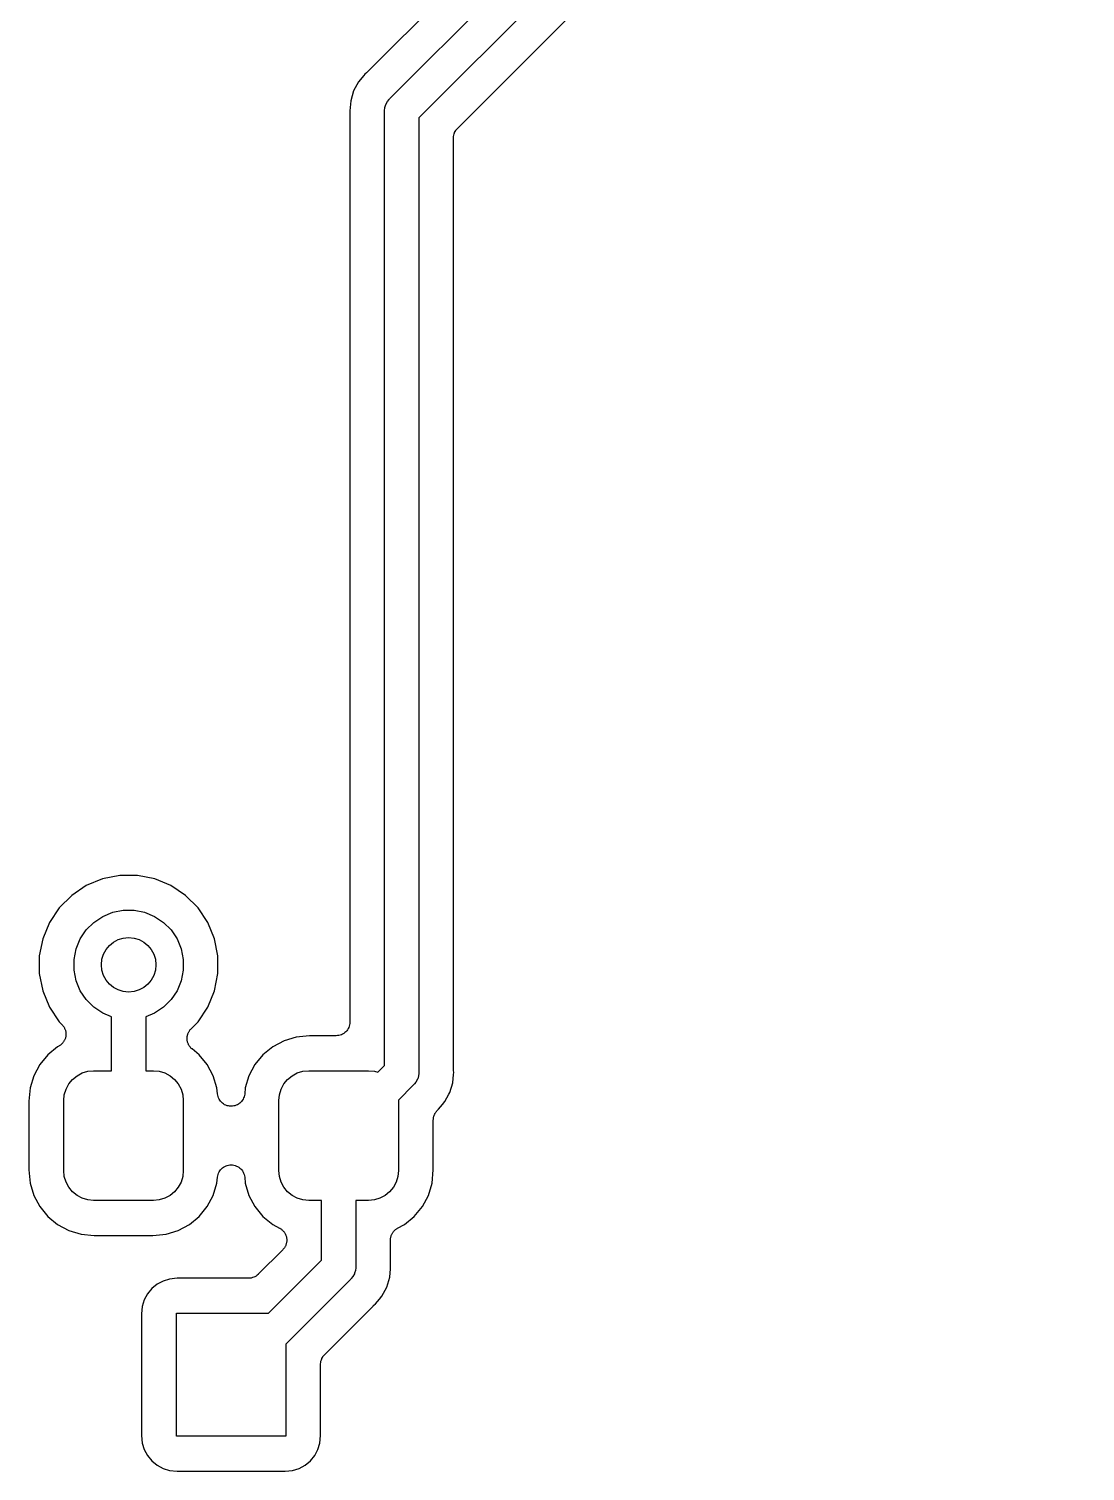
# Model space of a CAD drawing. Extents: x 0.4 to 10.6, y -8.1 to -0.4.
# Drawn here: x 3.3669 to 3.6714, y -3.0297 to -2.6142 of the extents above; entities that cross this region are included whole.
import ezdxf

# ---------------------------------------------------------------- set-up
doc = ezdxf.new("R2010")
doc.units = 0
doc.header["$MEASUREMENT"] = 0
doc.layers.add('BLACK', color=7, linetype='CONTINUOUS')

msp = doc.modelspace()

# ---------------------------------------------------------------- linework, layer by layer
at = {"layer": 'BLACK', "linetype": 'CONTINUOUS'}
for p, q in [((3.47107, -2.63418), (3.66142, -2.44383)), ((3.66838, -2.45079), (3.4793, -2.63987)), ((3.49045, -2.64286), (3.67137, -2.46194)), ((3.62359, -2.46751), (3.46448, -2.62662)), ((3.46191, -2.6295), (3.46052, -2.63209)), ((3.46343, -2.62765), (3.46191, -2.6295)), ((3.46377, -2.62723), (3.46343, -2.62765)), ((3.46343, -2.62765), (3.46343, -2.62765)), ((3.46419, -2.62688), (3.46377, -2.62723)), ((3.46431, -2.62677), (3.46419, -2.62688)), ((3.46444, -2.62666), (3.46431, -2.62677)), ((3.46448, -2.62662), (3.46444, -2.62666)), ((3.46052, -2.63209), (3.45967, -2.63491)), ((3.47026, -2.63508), (3.47072, -2.63452)), ((3.47072, -2.63452), (3.47088, -2.63433)), ((3.47072, -2.63452), (3.47072, -2.63452)), ((3.47088, -2.63433), (3.47107, -2.63418)), ((3.45967, -2.63491), (3.45938, -2.63783)), ((3.45938, -2.63783), (3.45943, -2.63837)), ((3.45943, -2.63837), (3.45944, -2.63843)), ((3.45944, -2.63843), (3.45944, -2.63859)), ((3.45944, -2.63859), (3.45945, -2.63876)), ((3.45945, -2.63876), (3.45945, -2.90037)), ((3.46943, -2.63783), (3.46952, -2.63687)), ((3.46945, -2.63807), (3.46943, -2.63783)), ((3.46945, -2.91286), (3.46945, -2.63807)), ((3.46952, -2.63687), (3.46981, -2.63594)), ((3.46981, -2.63594), (3.47026, -2.63508)), ((3.4793, -2.63987), (3.4793, -2.91466)), ((3.49022, -2.64314), (3.49045, -2.64286)), ((3.4893, -2.64559), (3.48934, -2.64522)), ((3.4893, -2.64563), (3.4893, -2.64559)), ((3.4893, -2.64564), (3.4893, -2.64563)), ((3.4893, -2.64563), (3.4893, -2.64563)), ((3.4893, -2.64563), (3.4893, -2.64563)), ((3.4893, -2.91397), (3.4893, -2.64564)), ((3.48934, -2.64522), (3.48937, -2.64486)), ((3.48937, -2.64486), (3.48938, -2.64484)), ((3.48938, -2.64482), (3.48949, -2.64448)), ((3.48938, -2.64484), (3.48938, -2.64482)), ((3.48949, -2.64448), (3.4896, -2.64413)), ((3.4896, -2.64413), (3.48961, -2.64411)), ((3.48961, -2.64409), (3.48979, -2.64377)), ((3.48961, -2.64411), (3.48961, -2.64409)), ((3.48979, -2.64377), (3.48996, -2.64345)), ((3.48996, -2.64345), (3.48997, -2.64344)), ((3.48997, -2.64344), (3.48998, -2.64342)), ((3.48998, -2.64342), (3.49022, -2.64314)), ((3.39313, -2.85811), (3.38816, -2.8591)), ((3.39821, -2.85811), (3.39313, -2.85811)), ((3.40318, -2.8591), (3.39821, -2.85811)), ((3.38347, -2.86104), (3.37926, -2.86386)), ((3.38816, -2.8591), (3.38347, -2.86104)), ((3.40787, -2.86104), (3.40318, -2.8591)), ((3.41208, -2.86386), (3.40787, -2.86104)), ((3.37926, -2.86386), (3.37567, -2.86744)), ((3.41567, -2.86744), (3.41208, -2.86386)), ((3.37567, -2.86744), (3.37285, -2.87166)), ((3.38563, -2.87163), (3.38821, -2.8699)), ((3.38821, -2.8699), (3.39108, -2.86872)), ((3.39108, -2.86872), (3.39412, -2.86811)), ((3.39412, -2.86811), (3.39722, -2.86811)), ((3.39722, -2.86811), (3.40026, -2.86872)), ((3.40026, -2.86872), (3.40313, -2.8699)), ((3.40313, -2.8699), (3.40571, -2.87163)), ((3.41849, -2.87166), (3.41567, -2.86744)), ((3.37285, -2.87166), (3.37091, -2.87635)), ((3.38171, -2.8764), (3.38344, -2.87382)), ((3.38344, -2.87382), (3.38563, -2.87163)), ((3.40571, -2.87163), (3.4079, -2.87382)), ((3.4079, -2.87382), (3.40963, -2.8764)), ((3.42043, -2.87635), (3.41849, -2.87166)), ((3.37091, -2.87635), (3.36992, -2.88132)), ((3.37992, -2.88231), (3.38053, -2.87926)), ((3.38053, -2.87926), (3.38171, -2.8764)), ((3.40963, -2.8764), (3.41081, -2.87926)), ((3.41081, -2.87926), (3.41142, -2.88231)), ((3.42142, -2.88132), (3.42043, -2.87635)), ((3.36992, -2.88132), (3.36992, -2.88639)), ((3.37992, -2.88541), (3.37992, -2.88231)), ((3.41142, -2.88231), (3.41142, -2.88541)), ((3.42142, -2.88639), (3.42142, -2.88132)), ((3.36992, -2.88639), (3.37091, -2.89137)), ((3.38053, -2.88845), (3.37992, -2.88541)), ((3.41142, -2.88541), (3.41081, -2.88845)), ((3.42043, -2.89137), (3.42142, -2.88639)), ((3.37091, -2.89137), (3.37285, -2.89605)), ((3.38171, -2.89132), (3.38053, -2.88845)), ((3.38344, -2.8939), (3.38171, -2.89132)), ((3.40963, -2.89132), (3.4079, -2.8939)), ((3.41081, -2.88845), (3.40963, -2.89132)), ((3.41849, -2.89605), (3.42043, -2.89137)), ((3.37285, -2.89605), (3.37567, -2.90027)), ((3.38563, -2.89609), (3.38344, -2.8939)), ((3.38821, -2.89781), (3.38563, -2.89609)), ((3.40571, -2.89609), (3.40313, -2.89781)), ((3.4079, -2.8939), (3.40571, -2.89609)), ((3.41567, -2.90027), (3.41849, -2.89605)), ((3.37567, -2.90027), (3.37645, -2.90105)), ((3.39075, -2.89887), (3.38821, -2.89781)), ((3.39075, -2.91437), (3.39075, -2.89887)), ((3.40313, -2.89781), (3.40059, -2.89887)), ((3.40059, -2.89887), (3.40059, -2.91437)), ((3.41366, -2.90228), (3.41567, -2.90027)), ((3.45945, -2.90042), (3.45941, -2.90079)), ((3.45945, -2.90037), (3.45945, -2.90039)), ((3.45945, -2.90039), (3.45945, -2.90039)), ((3.45945, -2.90039), (3.45945, -2.90039)), ((3.45945, -2.90039), (3.45945, -2.90042)), ((3.37645, -2.90105), (3.37648, -2.90109)), ((3.37648, -2.90109), (3.3766, -2.90123)), ((3.3766, -2.90123), (3.37672, -2.90136)), ((3.37672, -2.90136), (3.37684, -2.90153)), ((3.37684, -2.90153), (3.37696, -2.90169)), ((3.37696, -2.90169), (3.37705, -2.90185)), ((3.37705, -2.90185), (3.37715, -2.902)), ((3.37715, -2.902), (3.37722, -2.90219)), ((3.37722, -2.90219), (3.37732, -2.90237)), ((3.37732, -2.90237), (3.37737, -2.90254)), ((3.37737, -2.90254), (3.37744, -2.90271)), ((3.37744, -2.90271), (3.37747, -2.90291)), ((3.37752, -2.90464), (3.37746, -2.90481)), ((3.37747, -2.90291), (3.37753, -2.90311)), ((3.37754, -2.90443), (3.37752, -2.90464)), ((3.37753, -2.90311), (3.37755, -2.90329)), ((3.37758, -2.90423), (3.37754, -2.90443)), ((3.37755, -2.90329), (3.37758, -2.90347)), ((3.37758, -2.90347), (3.37758, -2.90367)), ((3.37758, -2.90367), (3.3776, -2.90387)), ((3.3776, -2.90387), (3.37758, -2.90405)), ((3.37758, -2.90405), (3.37758, -2.90423)), ((3.41253, -2.90464), (3.41257, -2.90446)), ((3.41253, -2.90484), (3.41253, -2.90464)), ((3.41257, -2.90446), (3.41259, -2.90428)), ((3.41259, -2.90428), (3.41265, -2.90409)), ((3.41265, -2.90409), (3.41269, -2.90389)), ((3.41269, -2.90389), (3.41276, -2.90372)), ((3.41276, -2.90372), (3.41281, -2.90355)), ((3.41281, -2.90355), (3.41291, -2.90337)), ((3.41291, -2.90337), (3.41299, -2.90318)), ((3.41299, -2.90318), (3.41309, -2.90303)), ((3.41309, -2.90303), (3.41318, -2.90287)), ((3.41318, -2.90287), (3.41331, -2.90271)), ((3.41331, -2.90271), (3.41342, -2.90254)), ((3.41342, -2.90254), (3.41355, -2.90242)), ((3.41355, -2.90242), (3.41366, -2.90228)), ((3.44395, -2.90468), (3.44045, -2.90574)), ((3.44778, -2.9043), (3.44395, -2.90468)), ((3.45552, -2.9043), (3.44778, -2.9043)), ((3.45588, -2.90427), (3.45552, -2.9043)), ((3.45625, -2.90423), (3.45588, -2.90427)), ((3.45627, -2.90423), (3.45625, -2.90423)), ((3.45628, -2.90423), (3.45627, -2.90423)), ((3.45664, -2.90412), (3.45628, -2.90423)), ((3.45699, -2.90402), (3.45664, -2.90412)), ((3.457, -2.90401), (3.45699, -2.90402)), ((3.45702, -2.90401), (3.457, -2.90401)), ((3.45735, -2.90383), (3.45702, -2.90401)), ((3.45767, -2.90366), (3.45735, -2.90383)), ((3.45768, -2.90365), (3.45767, -2.90366)), ((3.45769, -2.90364), (3.45768, -2.90365)), ((3.45798, -2.90341), (3.45769, -2.90364)), ((3.45827, -2.90318), (3.45798, -2.90341)), ((3.45828, -2.90317), (3.45827, -2.90318)), ((3.45829, -2.90316), (3.45828, -2.90317)), ((3.45853, -2.90287), (3.45829, -2.90316)), ((3.45876, -2.90259), (3.45853, -2.90287)), ((3.45877, -2.90258), (3.45876, -2.90259)), ((3.45878, -2.90257), (3.45877, -2.90258)), ((3.45896, -2.90224), (3.45878, -2.90257)), ((3.45913, -2.90192), (3.45896, -2.90224)), ((3.45914, -2.9019), (3.45913, -2.90192)), ((3.45915, -2.90189), (3.45914, -2.9019)), ((3.45925, -2.90154), (3.45915, -2.90189)), ((3.45937, -2.90118), (3.45925, -2.90154)), ((3.45941, -2.90079), (3.45937, -2.90116)), ((3.45937, -2.90116), (3.45937, -2.90117)), ((3.45937, -2.90117), (3.45937, -2.90118)), ((3.37521, -2.90747), (3.37239, -2.90979)), ((3.37552, -2.9073), (3.37521, -2.90747)), ((3.37567, -2.9072), (3.37552, -2.9073)), ((3.37583, -2.90712), (3.37567, -2.9072)), ((3.37599, -2.90699), (3.37583, -2.90712)), ((3.37616, -2.90688), (3.37599, -2.90699)), ((3.37629, -2.90675), (3.37616, -2.90688)), ((3.37643, -2.90664), (3.37629, -2.90675)), ((3.37656, -2.90648), (3.37643, -2.90664)), ((3.3767, -2.90633), (3.37656, -2.90648)), ((3.3768, -2.90618), (3.3767, -2.90633)), ((3.37692, -2.90604), (3.3768, -2.90618)), ((3.37702, -2.90587), (3.37692, -2.90604)), ((3.37713, -2.9057), (3.37702, -2.90587)), ((3.3772, -2.90553), (3.37713, -2.9057)), ((3.37729, -2.90537), (3.3772, -2.90553)), ((3.37735, -2.90518), (3.37729, -2.90537)), ((3.37743, -2.90499), (3.37735, -2.90518)), ((3.37746, -2.90481), (3.37743, -2.90499)), ((3.41251, -2.90505), (3.41253, -2.90484)), ((3.41253, -2.90523), (3.41251, -2.90505)), ((3.41253, -2.90541), (3.41253, -2.90523)), ((3.41256, -2.90561), (3.41253, -2.90541)), ((3.41258, -2.90581), (3.41256, -2.90561)), ((3.41263, -2.90598), (3.41258, -2.90581)), ((3.41267, -2.90616), (3.41263, -2.90598)), ((3.41274, -2.90635), (3.41267, -2.90616)), ((3.4128, -2.90655), (3.41274, -2.90635)), ((3.41289, -2.90671), (3.4128, -2.90655)), ((3.41295, -2.90687), (3.41289, -2.90671)), ((3.41306, -2.90705), (3.41295, -2.90687)), ((3.41316, -2.90723), (3.41306, -2.90705)), ((3.41327, -2.90737), (3.41316, -2.90723)), ((3.41337, -2.90752), (3.41327, -2.90737)), ((3.41351, -2.90767), (3.41337, -2.90752)), ((3.41364, -2.90783), (3.41351, -2.90767)), ((3.41378, -2.90794), (3.41364, -2.90783)), ((3.41391, -2.90807), (3.41378, -2.90794)), ((3.41395, -2.9081), (3.41391, -2.90807)), ((3.416, -2.90979), (3.41395, -2.9081)), ((3.43722, -2.90747), (3.43439, -2.90979)), ((3.44045, -2.90574), (3.43722, -2.90747)), ((3.37007, -2.91261), (3.36834, -2.91584)), ((3.37239, -2.90979), (3.37007, -2.91261)), ((3.41832, -2.91261), (3.416, -2.90979)), ((3.42005, -2.91584), (3.41832, -2.91261)), ((3.43207, -2.91261), (3.43035, -2.91584)), ((3.43439, -2.90979), (3.43207, -2.91261)), ((3.46748, -2.91483), (3.46945, -2.91286)), ((3.36834, -2.91584), (3.36728, -2.91934)), ((3.37842, -2.9182), (3.37949, -2.91689)), ((3.37949, -2.91689), (3.3808, -2.91582)), ((3.3808, -2.91582), (3.38228, -2.91503)), ((3.38228, -2.91503), (3.3839, -2.91454)), ((3.3839, -2.91454), (3.38558, -2.91437)), ((3.38558, -2.91437), (3.39075, -2.91437)), ((3.40059, -2.91437), (3.40281, -2.91437)), ((3.40281, -2.91437), (3.40449, -2.91454)), ((3.40449, -2.91454), (3.4061, -2.91503)), ((3.4061, -2.91503), (3.40759, -2.91582)), ((3.40759, -2.91582), (3.40889, -2.91689)), ((3.40889, -2.91689), (3.40997, -2.9182)), ((3.42111, -2.91934), (3.42005, -2.91584)), ((3.43035, -2.91584), (3.42929, -2.91934)), ((3.44043, -2.9182), (3.4415, -2.91689)), ((3.4415, -2.91689), (3.4428, -2.91582)), ((3.4428, -2.91582), (3.44429, -2.91503)), ((3.44429, -2.91503), (3.44591, -2.91454)), ((3.44591, -2.91454), (3.44759, -2.91437)), ((3.44759, -2.91437), (3.46481, -2.91437)), ((3.46481, -2.91437), (3.46649, -2.91454)), ((3.46649, -2.91454), (3.46748, -2.91483)), ((3.47894, -2.91679), (3.47849, -2.91764)), ((3.47898, -2.91667), (3.47894, -2.91679)), ((3.47922, -2.91586), (3.47898, -2.91667)), ((3.4793, -2.91514), (3.47922, -2.91586)), ((3.4793, -2.91466), (3.47932, -2.9149)), ((3.47932, -2.9149), (3.4793, -2.91514)), ((3.4793, -2.91514), (3.4793, -2.91514)), ((3.48908, -2.91782), (3.48931, -2.91544)), ((3.48931, -2.91414), (3.4893, -2.91397)), ((3.48931, -2.9143), (3.48931, -2.91414)), ((3.48931, -2.91436), (3.48931, -2.9143)), ((3.48937, -2.9149), (3.48931, -2.91436)), ((3.48931, -2.91544), (3.48932, -2.91543)), ((3.48932, -2.91543), (3.48937, -2.9149)), ((3.36728, -2.91934), (3.3669, -2.92318)), ((3.37697, -2.92298), (3.37713, -2.9213)), ((3.37713, -2.9213), (3.37762, -2.91969)), ((3.37762, -2.91969), (3.37842, -2.9182)), ((3.40997, -2.9182), (3.41076, -2.91969)), ((3.41076, -2.91969), (3.41125, -2.9213)), ((3.41125, -2.9213), (3.41142, -2.92298)), ((3.42128, -2.92108), (3.42111, -2.91934)), ((3.42135, -2.92146), (3.42128, -2.92108)), ((3.42911, -2.92114), (3.42904, -2.92148)), ((3.42929, -2.91934), (3.42911, -2.92108)), ((3.42911, -2.92108), (3.42911, -2.92114)), ((3.42911, -2.92114), (3.42911, -2.92114)), ((3.42911, -2.92114), (3.42911, -2.92114)), ((3.42911, -2.92114), (3.42911, -2.92114)), ((3.43898, -2.92298), (3.43914, -2.9213)), ((3.43914, -2.9213), (3.43963, -2.91969)), ((3.43963, -2.91969), (3.44043, -2.9182)), ((3.47768, -2.91855), (3.47341, -2.92282)), ((3.47787, -2.91839), (3.47768, -2.91855)), ((3.47804, -2.91818), (3.47787, -2.91839)), ((3.47849, -2.91764), (3.47804, -2.91818)), ((3.48684, -2.92323), (3.48796, -2.92113)), ((3.48796, -2.92112), (3.48823, -2.92063)), ((3.48796, -2.92113), (3.48796, -2.92112)), ((3.48823, -2.92063), (3.48908, -2.91782)), ((3.3669, -2.92318), (3.3669, -2.94297)), ((3.37697, -2.94316), (3.37697, -2.92298)), ((3.41142, -2.92298), (3.41142, -2.94316)), ((3.42143, -2.92184), (3.42135, -2.92146)), ((3.42158, -2.92222), (3.42143, -2.92184)), ((3.42143, -2.92184), (3.42143, -2.92184)), ((3.42143, -2.92184), (3.42143, -2.92184)), ((3.42172, -2.92255), (3.42158, -2.92222)), ((3.42195, -2.92289), (3.42172, -2.92255)), ((3.42172, -2.92255), (3.42172, -2.92255)), ((3.42172, -2.92255), (3.42172, -2.92255)), ((3.42214, -2.92319), (3.42195, -2.92289)), ((3.42215, -2.92319), (3.42214, -2.92319)), ((3.42242, -2.92346), (3.42215, -2.92319)), ((3.42215, -2.92319), (3.42215, -2.92319)), ((3.42269, -2.92373), (3.42242, -2.92346)), ((3.423, -2.92395), (3.42269, -2.92373)), ((3.42269, -2.92373), (3.42269, -2.92373)), ((3.42269, -2.92373), (3.42269, -2.92373)), ((3.42332, -2.92416), (3.423, -2.92395)), ((3.42333, -2.92416), (3.42332, -2.92416)), ((3.42332, -2.92416), (3.42332, -2.92416)), ((3.42369, -2.92432), (3.42333, -2.92416)), ((3.42403, -2.92446), (3.42369, -2.92432)), ((3.42444, -2.92454), (3.42403, -2.92446)), ((3.42403, -2.92446), (3.42403, -2.92446)), ((3.42403, -2.92446), (3.42403, -2.92446)), ((3.42478, -2.92461), (3.42444, -2.92454)), ((3.42479, -2.92461), (3.42478, -2.92461)), ((3.42519, -2.92462), (3.42479, -2.92461)), ((3.42479, -2.92461), (3.42479, -2.92461)), ((3.42555, -2.92462), (3.42519, -2.92462)), ((3.42556, -2.92462), (3.42555, -2.92462)), ((3.42555, -2.92462), (3.42555, -2.92462)), ((3.42597, -2.92454), (3.42556, -2.92462)), ((3.42631, -2.92448), (3.42597, -2.92454)), ((3.4267, -2.92432), (3.42631, -2.92448)), ((3.42631, -2.92448), (3.42631, -2.92448)), ((3.42631, -2.92448), (3.42631, -2.92448)), ((3.42702, -2.92419), (3.4267, -2.92432)), ((3.42735, -2.92397), (3.42702, -2.92419)), ((3.42702, -2.92419), (3.42702, -2.92419)), ((3.42702, -2.92419), (3.42702, -2.92419)), ((3.42766, -2.92377), (3.42735, -2.92397)), ((3.42767, -2.92377), (3.42766, -2.92377)), ((3.42766, -2.92377), (3.42766, -2.92377)), ((3.42793, -2.9235), (3.42767, -2.92377)), ((3.42821, -2.92323), (3.42793, -2.9235)), ((3.42843, -2.92292), (3.42821, -2.92323)), ((3.42821, -2.92323), (3.42821, -2.92323)), ((3.42821, -2.92323), (3.42821, -2.92323)), ((3.42865, -2.9226), (3.42843, -2.92292)), ((3.4288, -2.92223), (3.42865, -2.92259)), ((3.42865, -2.92259), (3.42865, -2.9226)), ((3.42865, -2.9226), (3.42865, -2.9226)), ((3.42895, -2.92189), (3.4288, -2.92223)), ((3.42904, -2.92148), (3.42895, -2.92189)), ((3.42895, -2.92189), (3.42895, -2.92189)), ((3.42895, -2.92189), (3.42895, -2.92189)), ((3.43898, -2.94316), (3.43898, -2.92298)), ((3.47341, -2.92282), (3.47343, -2.92298)), ((3.47343, -2.92298), (3.47343, -2.94316)), ((3.48481, -2.92566), (3.48493, -2.92554)), ((3.48493, -2.92554), (3.48498, -2.9255)), ((3.48498, -2.9255), (3.48611, -2.92412)), ((3.48611, -2.92412), (3.48684, -2.92323)), ((3.48349, -2.92852), (3.48351, -2.92835)), ((3.48349, -2.92858), (3.48349, -2.92852)), ((3.48349, -2.94297), (3.48349, -2.92858)), ((3.48351, -2.92818), (3.48355, -2.92797)), ((3.48351, -2.92835), (3.48351, -2.92818)), ((3.48355, -2.92797), (3.48358, -2.92776)), ((3.48358, -2.92776), (3.48363, -2.9276)), ((3.48363, -2.9276), (3.48367, -2.92743)), ((3.48367, -2.92743), (3.48375, -2.92723)), ((3.48375, -2.92723), (3.48381, -2.92703)), ((3.48381, -2.92703), (3.48389, -2.92688)), ((3.48389, -2.92688), (3.48396, -2.92672)), ((3.48396, -2.92672), (3.48408, -2.92654)), ((3.48408, -2.92654), (3.48418, -2.92635)), ((3.48418, -2.92635), (3.48429, -2.92622)), ((3.48429, -2.92622), (3.48439, -2.92608)), ((3.48439, -2.92608), (3.48454, -2.92593)), ((3.48454, -2.92593), (3.48468, -2.92577)), ((3.48468, -2.92577), (3.48481, -2.92566)), ((3.42273, -2.94237), (3.42304, -2.94217)), ((3.42304, -2.94217), (3.42337, -2.94195)), ((3.42337, -2.94195), (3.42373, -2.94181)), ((3.42337, -2.94195), (3.42337, -2.94195)), ((3.42337, -2.94195), (3.42337, -2.94195)), ((3.42373, -2.94181), (3.42408, -2.94167)), ((3.42408, -2.94167), (3.42409, -2.94167)), ((3.42409, -2.94167), (3.42447, -2.94159)), ((3.42409, -2.94167), (3.42409, -2.94167)), ((3.42447, -2.94159), (3.42484, -2.94152)), ((3.42484, -2.94152), (3.42484, -2.94152)), ((3.42484, -2.94152), (3.42484, -2.94152)), ((3.42484, -2.94152), (3.42523, -2.94152)), ((3.42523, -2.94152), (3.42561, -2.94153)), ((3.42561, -2.94153), (3.42561, -2.94153)), ((3.42561, -2.94153), (3.42561, -2.94153)), ((3.42561, -2.94153), (3.42603, -2.94161)), ((3.42603, -2.94161), (3.42636, -2.94168)), ((3.42636, -2.94168), (3.42636, -2.94168)), ((3.42636, -2.94168), (3.42636, -2.94168)), ((3.42636, -2.94168), (3.42674, -2.94184)), ((3.42674, -2.94184), (3.42707, -2.94198)), ((3.42707, -2.94198), (3.42707, -2.94198)), ((3.42707, -2.94198), (3.42707, -2.94198)), ((3.42707, -2.94198), (3.42739, -2.9422)), ((3.3669, -2.94297), (3.36728, -2.9468)), ((3.37713, -2.94484), (3.37697, -2.94316)), ((3.37762, -2.94646), (3.37713, -2.94484)), ((3.41125, -2.94484), (3.41076, -2.94646)), ((3.41142, -2.94316), (3.41125, -2.94484)), ((3.42111, -2.9468), (3.42128, -2.94506)), ((3.42128, -2.945), (3.42136, -2.94464)), ((3.42128, -2.94501), (3.42128, -2.945)), ((3.42128, -2.94506), (3.42128, -2.94501)), ((3.42128, -2.94501), (3.42128, -2.94501)), ((3.42128, -2.94501), (3.42128, -2.94501)), ((3.42136, -2.94464), (3.42144, -2.94425)), ((3.42144, -2.94425), (3.4216, -2.94388)), ((3.42144, -2.94425), (3.42144, -2.94425)), ((3.42144, -2.94425), (3.42144, -2.94425)), ((3.4216, -2.94388), (3.42175, -2.94355)), ((3.42175, -2.94354), (3.42199, -2.94319)), ((3.42175, -2.94355), (3.42175, -2.94354)), ((3.42175, -2.94355), (3.42175, -2.94355)), ((3.42199, -2.94319), (3.42218, -2.94291)), ((3.42218, -2.94291), (3.42247, -2.94263)), ((3.42218, -2.94291), (3.42218, -2.94291)), ((3.42218, -2.94291), (3.42218, -2.94291)), ((3.42247, -2.94263), (3.42273, -2.94238)), ((3.42273, -2.94238), (3.42273, -2.94237)), ((3.42273, -2.94237), (3.42273, -2.94237)), ((3.42739, -2.9422), (3.42771, -2.94241)), ((3.42771, -2.94241), (3.42771, -2.94241)), ((3.42771, -2.94241), (3.42771, -2.94241)), ((3.42771, -2.94241), (3.42798, -2.94268)), ((3.42798, -2.94268), (3.42825, -2.94295)), ((3.42825, -2.94295), (3.42825, -2.94295)), ((3.42825, -2.94295), (3.42825, -2.94296)), ((3.42825, -2.94296), (3.42845, -2.94325)), ((3.42845, -2.94325), (3.42867, -2.94359)), ((3.42867, -2.94359), (3.42867, -2.94359)), ((3.42867, -2.94359), (3.42867, -2.9436)), ((3.42867, -2.9436), (3.42881, -2.94392)), ((3.42881, -2.94392), (3.42897, -2.9443)), ((3.42897, -2.9443), (3.42897, -2.9443)), ((3.42897, -2.9443), (3.42897, -2.94431)), ((3.42897, -2.94431), (3.42904, -2.94466)), ((3.42904, -2.94466), (3.42911, -2.94506)), ((3.42911, -2.94506), (3.42929, -2.9468)), ((3.43914, -2.94484), (3.43898, -2.94316)), ((3.43963, -2.94646), (3.43914, -2.94484)), ((3.47326, -2.94484), (3.47277, -2.94646)), ((3.47343, -2.94316), (3.47326, -2.94484)), ((3.48311, -2.9468), (3.48349, -2.94297)), ((3.36728, -2.9468), (3.36834, -2.9503)), ((3.36834, -2.9503), (3.37007, -2.95353)), ((3.37842, -2.94794), (3.37762, -2.94646)), ((3.37949, -2.94925), (3.37842, -2.94794)), ((3.3808, -2.95032), (3.37949, -2.94925)), ((3.38228, -2.95112), (3.3808, -2.95032)), ((3.40759, -2.95032), (3.4061, -2.95112)), ((3.40889, -2.94925), (3.40759, -2.95032)), ((3.40997, -2.94794), (3.40889, -2.94925)), ((3.41076, -2.94646), (3.40997, -2.94794)), ((3.41832, -2.95353), (3.42005, -2.9503)), ((3.42005, -2.9503), (3.42111, -2.9468)), ((3.42929, -2.9468), (3.43035, -2.9503)), ((3.43035, -2.9503), (3.43207, -2.95353)), ((3.44043, -2.94794), (3.43963, -2.94646)), ((3.4415, -2.94925), (3.44043, -2.94794)), ((3.4428, -2.95032), (3.4415, -2.94925)), ((3.44429, -2.95112), (3.4428, -2.95032)), ((3.4696, -2.95032), (3.46811, -2.95112)), ((3.4709, -2.94925), (3.4696, -2.95032)), ((3.47197, -2.94794), (3.4709, -2.94925)), ((3.47277, -2.94646), (3.47197, -2.94794)), ((3.48033, -2.95353), (3.48205, -2.9503)), ((3.48205, -2.9503), (3.48311, -2.9468)), ((3.37007, -2.95353), (3.37239, -2.95635)), ((3.3839, -2.95161), (3.38228, -2.95112)), ((3.38558, -2.95177), (3.3839, -2.95161)), ((3.40281, -2.95177), (3.38558, -2.95177)), ((3.40449, -2.95161), (3.40281, -2.95177)), ((3.4061, -2.95112), (3.40449, -2.95161)), ((3.416, -2.95635), (3.41832, -2.95353)), ((3.43207, -2.95353), (3.43439, -2.95635)), ((3.44591, -2.95161), (3.44429, -2.95112)), ((3.44759, -2.95177), (3.44591, -2.95161)), ((3.45128, -2.95177), (3.44759, -2.95177)), ((3.45128, -2.96893), (3.45128, -2.95177)), ((3.46481, -2.95177), (3.46112, -2.95177)), ((3.46112, -2.95177), (3.46112, -2.97072)), ((3.46649, -2.95161), (3.46481, -2.95177)), ((3.46811, -2.95112), (3.46649, -2.95161)), ((3.47801, -2.95635), (3.48033, -2.95353)), ((3.37239, -2.95635), (3.37521, -2.95868)), ((3.37521, -2.95868), (3.37844, -2.9604)), ((3.40995, -2.9604), (3.41317, -2.95868)), ((3.41317, -2.95868), (3.416, -2.95635)), ((3.43439, -2.95635), (3.43722, -2.95868)), ((3.43722, -2.95868), (3.43917, -2.95971)), ((3.4732, -2.95973), (3.47518, -2.95868)), ((3.47518, -2.95868), (3.47801, -2.95635)), ((3.37844, -2.9604), (3.38194, -2.96146)), ((3.38194, -2.96146), (3.38577, -2.96184)), ((3.38577, -2.96184), (3.40261, -2.96184)), ((3.40261, -2.96184), (3.40645, -2.96146)), ((3.40645, -2.96146), (3.40995, -2.9604)), ((3.43917, -2.95971), (3.43921, -2.95974)), ((3.43921, -2.95974), (3.43936, -2.95984)), ((3.43936, -2.95984), (3.43952, -2.95993)), ((3.43952, -2.95993), (3.43968, -2.96006)), ((3.43968, -2.96006), (3.43985, -2.96018)), ((3.43985, -2.96018), (3.43997, -2.96031)), ((3.43997, -2.96031), (3.44011, -2.96042)), ((3.44011, -2.96042), (3.44024, -2.96058)), ((3.44024, -2.96058), (3.44038, -2.96073)), ((3.44038, -2.96073), (3.44048, -2.96088)), ((3.44048, -2.96088), (3.4406, -2.96102)), ((3.4406, -2.96102), (3.44069, -2.9612)), ((3.44069, -2.9612), (3.4408, -2.96137)), ((3.4408, -2.96137), (3.44087, -2.96154)), ((3.44087, -2.96154), (3.44095, -2.9617)), ((3.44095, -2.9617), (3.44101, -2.96189)), ((3.44101, -2.96189), (3.44109, -2.96208)), ((3.44109, -2.96208), (3.44112, -2.96226)), ((3.44112, -2.96226), (3.44117, -2.96244)), ((3.44117, -2.96244), (3.44119, -2.96264)), ((3.44119, -2.96264), (3.44123, -2.96284)), ((3.44123, -2.96284), (3.44123, -2.96302)), ((3.47114, -2.9628), (3.47118, -2.96259)), ((3.47114, -2.96298), (3.47114, -2.9628)), ((3.47118, -2.96259), (3.47121, -2.96239)), ((3.47121, -2.96239), (3.47126, -2.96222)), ((3.47126, -2.96222), (3.4713, -2.96205)), ((3.4713, -2.96205), (3.47138, -2.96185)), ((3.47138, -2.96185), (3.47144, -2.96165)), ((3.47144, -2.96165), (3.47152, -2.9615)), ((3.47152, -2.9615), (3.47159, -2.96134)), ((3.47159, -2.96134), (3.47171, -2.96116)), ((3.47171, -2.96116), (3.47181, -2.96098)), ((3.47181, -2.96098), (3.47192, -2.96085)), ((3.47192, -2.96085), (3.47202, -2.9607)), ((3.47202, -2.9607), (3.47217, -2.96055)), ((3.47217, -2.96055), (3.4723, -2.96039)), ((3.4723, -2.96039), (3.47244, -2.96028)), ((3.47244, -2.96028), (3.47256, -2.96016)), ((3.47256, -2.96016), (3.47274, -2.96004)), ((3.47274, -2.96004), (3.4729, -2.95991)), ((3.4729, -2.95991), (3.47306, -2.95983)), ((3.47306, -2.95983), (3.4732, -2.95973)), ((3.44009, -2.96597), (3.43303, -2.97303)), ((3.44021, -2.96583), (3.44009, -2.96597)), ((3.44034, -2.9657), (3.44021, -2.96583)), ((3.44045, -2.96553), (3.44034, -2.9657)), ((3.44058, -2.96538), (3.44045, -2.96553)), ((3.44067, -2.96522), (3.44058, -2.96538)), ((3.44077, -2.96507), (3.44067, -2.96522)), ((3.44085, -2.96488), (3.44077, -2.96507)), ((3.44094, -2.9647), (3.44085, -2.96488)), ((3.441, -2.96453), (3.44094, -2.9647)), ((3.44107, -2.96436), (3.441, -2.96453)), ((3.44111, -2.96416), (3.44107, -2.96436)), ((3.44117, -2.96396), (3.44111, -2.96416)), ((3.44119, -2.96378), (3.44117, -2.96396)), ((3.44122, -2.96361), (3.44119, -2.96378)), ((3.44123, -2.9634), (3.44122, -2.96361)), ((3.44123, -2.96302), (3.44125, -2.9632)), ((3.44125, -2.9632), (3.44123, -2.9634)), ((3.47112, -2.96315), (3.47114, -2.96298)), ((3.47112, -2.9632), (3.47112, -2.96315)), ((3.47112, -2.97004), (3.47112, -2.9632)), ((3.43595, -2.98425), (3.45128, -2.96893)), ((3.46112, -2.97121), (3.46105, -2.97193)), ((3.46112, -2.97072), (3.46115, -2.97096)), ((3.46115, -2.97096), (3.46112, -2.97121)), ((3.46112, -2.97121), (3.46112, -2.97121)), ((3.47114, -2.9702), (3.47112, -2.97004)), ((3.47114, -2.97037), (3.47114, -2.9702)), ((3.47114, -2.97042), (3.47114, -2.97037)), ((3.47119, -2.97096), (3.47114, -2.97042)), ((3.47114, -2.9715), (3.47119, -2.97096)), ((3.4056, -2.97497), (3.40387, -2.9759)), ((3.40749, -2.9744), (3.4056, -2.97497)), ((3.40964, -2.97418), (3.40749, -2.9744)), ((3.43025, -2.97418), (3.40964, -2.97418)), ((3.43061, -2.97415), (3.43025, -2.97418)), ((3.43097, -2.97412), (3.43061, -2.97415)), ((3.43099, -2.97411), (3.43097, -2.97412)), ((3.43101, -2.97411), (3.43099, -2.97411)), ((3.43136, -2.974), (3.43101, -2.97411)), ((3.43171, -2.9739), (3.43136, -2.974)), ((3.43173, -2.97389), (3.43171, -2.9739)), ((3.43175, -2.97389), (3.43173, -2.97389)), ((3.43207, -2.97372), (3.43175, -2.97389)), ((3.43239, -2.97355), (3.43207, -2.97372)), ((3.43241, -2.97354), (3.43239, -2.97355)), ((3.43243, -2.97353), (3.43241, -2.97354)), ((3.43271, -2.9733), (3.43243, -2.97353)), ((3.43299, -2.97307), (3.43271, -2.9733)), ((3.43302, -2.97304), (3.43299, -2.97307)), ((3.43303, -2.97303), (3.43302, -2.97304)), ((3.43302, -2.97304), (3.43302, -2.97304)), ((3.43302, -2.97304), (3.43302, -2.97304)), ((3.45951, -2.97461), (3.44094, -2.99318)), ((3.4597, -2.97446), (3.45951, -2.97461)), ((3.45985, -2.97427), (3.4597, -2.97446)), ((3.46031, -2.97371), (3.45985, -2.97427)), ((3.45985, -2.97427), (3.45985, -2.97427)), ((3.46077, -2.97286), (3.46031, -2.97371)), ((3.46081, -2.97271), (3.46077, -2.97286)), ((3.46105, -2.97193), (3.46081, -2.97271)), ((3.47005, -2.9767), (3.47091, -2.97389)), ((3.47091, -2.97389), (3.47114, -2.9715)), ((3.47114, -2.9715), (3.47114, -2.9715)), ((3.40109, -2.97867), (3.40017, -2.98041)), ((3.40234, -2.97715), (3.40109, -2.97867)), ((3.40387, -2.9759), (3.40234, -2.97715)), ((3.46794, -2.98018), (3.46867, -2.97929)), ((3.46867, -2.97929), (3.47005, -2.9767)), ((3.39959, -2.98229), (3.39938, -2.98445)), ((3.40017, -2.98041), (3.39959, -2.98229)), ((3.45217, -2.9961), (3.4661, -2.98217)), ((3.4661, -2.98217), (3.46614, -2.98213)), ((3.46614, -2.98213), (3.46627, -2.98203)), ((3.46627, -2.98203), (3.46638, -2.98191)), ((3.46638, -2.98191), (3.4668, -2.98157)), ((3.4668, -2.98157), (3.46794, -2.98018)), ((3.39938, -2.98445), (3.39938, -3.01949)), ((3.40945, -3.01969), (3.40945, -2.98425)), ((3.40945, -2.98425), (3.43595, -2.98425)), ((3.44094, -2.99318), (3.44094, -3.01969)), ((3.45193, -2.99638), (3.45217, -2.9961)), ((3.45101, -2.99883), (3.45105, -2.99847)), ((3.45101, -2.99887), (3.45101, -2.99883)), ((3.45101, -2.99889), (3.45101, -2.99887)), ((3.45101, -2.99887), (3.45101, -2.99887)), ((3.45101, -2.99887), (3.45101, -2.99887)), ((3.45101, -3.01949), (3.45101, -2.99889)), ((3.45105, -2.99847), (3.45109, -2.99811)), ((3.45109, -2.99811), (3.4511, -2.99809)), ((3.4511, -2.99807), (3.45121, -2.99772)), ((3.4511, -2.99809), (3.4511, -2.99807)), ((3.45121, -2.99772), (3.45131, -2.99737)), ((3.45131, -2.99737), (3.45132, -2.99735)), ((3.45132, -2.99735), (3.45133, -2.99733)), ((3.45133, -2.99733), (3.45151, -2.99702)), ((3.45151, -2.99702), (3.45168, -2.9967)), ((3.45168, -2.9967), (3.45169, -2.99668)), ((3.45169, -2.99668), (3.4517, -2.99666)), ((3.4517, -2.99666), (3.45193, -2.99638)), ((3.39938, -3.01949), (3.39959, -3.02165)), ((3.44094, -3.01969), (3.40945, -3.01969)), ((3.4508, -3.02165), (3.45101, -3.01949)), ((3.39959, -3.02165), (3.40017, -3.02353)), ((3.40017, -3.02353), (3.40109, -3.02527)), ((3.40109, -3.02527), (3.40234, -3.02679)), ((3.44805, -3.02679), (3.4493, -3.02527)), ((3.4493, -3.02527), (3.45023, -3.02353)), ((3.45023, -3.02353), (3.4508, -3.02165)), ((3.40234, -3.02679), (3.40387, -3.02804)), ((3.40387, -3.02804), (3.4056, -3.02897)), ((3.4056, -3.02897), (3.40749, -3.02954)), ((3.44291, -3.02954), (3.44479, -3.02897)), ((3.44479, -3.02897), (3.44653, -3.02804)), ((3.44653, -3.02804), (3.44805, -3.02679)), ((3.40749, -3.02954), (3.40964, -3.02975)), ((3.40964, -3.02975), (3.44075, -3.02975)), ((3.44075, -3.02975), (3.44291, -3.02954))]:
    msp.add_line(p, q, dxfattribs=at)
at = {"layer": 'BLACK'}
msp.add_circle((3.39567, -2.88386), 0.00787, dxfattribs=at)

doc.saveas('drawing.dxf')
